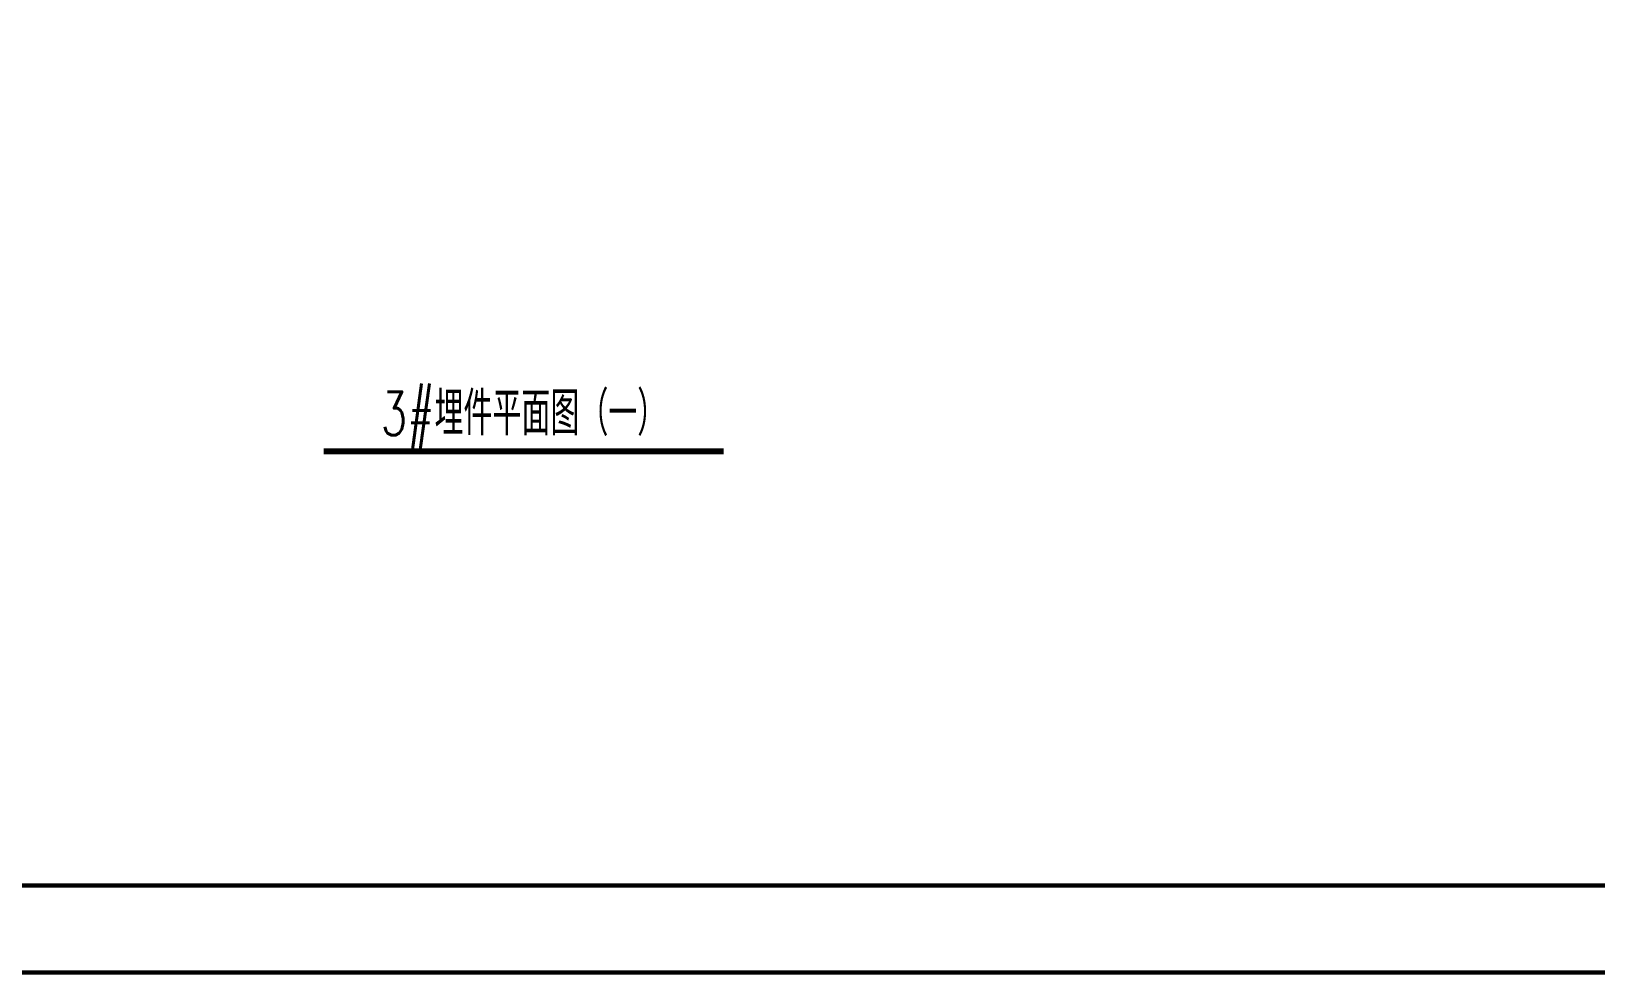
# Model space of a CAD drawing. Extents: x 782294 to 1727252, y -631030 to 17645.
# Drawn here: x 1082719 to 1136604, y -631030 to -598555 of the extents above; entities that cross this region are included whole.
import ezdxf
from ezdxf.enums import TextEntityAlignment as Align

# ---------------------------------------------------------------- set-up
doc = ezdxf.new("R2010")
doc.units = 0
doc.layers.get('Defpoints').update_dxf_attribs({"color": 210})
doc.layers.add('0-cxFrame', color=155, linetype='Continuous')
doc.layers.add('3符号', color=3, linetype='Continuous')
doc.layers.add('0-cxText', color=131, linetype='Continuous', lineweight=25)
doc.styles.add('cx_tuming', font='simhei.ttf')
doc.styles.add('cx_tuqian1', font='')
doc.styles.add('卓越符号', font='ROMANS.shx', dxfattribs={"width": 0.7, "bigfont": 'CHINESE.shx'})
doc.styles.add('黑体', font='simhei.ttf', dxfattribs={"height": 12})
doc.styles.get('cx_tuqian1').set_extended_font_data('SimSun')

# ---------------------------------------------------------------- blocks, each defined once
blk = doc.blocks.new('TK22.A1 L(Dragon)')
at = {"layer": '0-cxFrame', "color": 7, "const_width": 0.5}
blk.add_lwpolyline([(0, 0), (-841, 0), (-841, 594), (0, 594)], close=True, dxfattribs=at)
at = {"layer": '0-cxFrame', "const_width": 0.5}
blk.add_lwpolyline([(-80, 10), (-821, 10), (-821, 584), (-80, 584)], close=True, dxfattribs=at)
at = {"style": '黑体', "flags": 4}
blk.add_attdef('图幅', text='', height=3.3, dxfattribs=at).set_placement((-40, 3), align=Align.RIGHT)
at = {"layer": '0-cxText', "flags": 4}
for tag, height, style, p in [('建设单位', 3.5, 'cx_tuming', (-45, 240)), ('项目名称', 3.5, 'cx_tuming', (-45, 210)), ('子项名称', 3.5, 'cx_tuming', (-45, 180)), ('工程编号', 3.3, 'cx_tuqian1', (-35, 165)), ('图名1', 3.5, 'cx_tuming', (-45, 87)), ('图名2', 3.5, 'cx_tuming', (-45, 79)), ('图名3', 3.5, 'cx_tuming', (-45, 71)), ('出图日期', 3.3, 'cx_tuqian1', (-39, 60)), ('专业', 3.3, 'cx_tuqian1', (-55, 52)), ('图号', 3.3, 'cx_tuqian1', (-55, 44)), ('版次', 3.3, 'cx_tuqian1', (-20, 44))]:
    blk.add_attdef(tag, text='', height=height, dxfattribs=dict(at, style=style)).set_placement(p, align=Align.MIDDLE)
at = {"layer": 'Defpoints', "color": 6, "flags": 4}
for tag, height, style, p in [('tufu', 3.3, '黑体', (-12, 12)), ('dwfname', 4, 'cx_tuqian1', (-80, 3))]:
    blk.add_attdef(tag, text='', height=height, dxfattribs=dict(at, style=style)).set_placement(p, align=Align.RIGHT)
blk = doc.blocks.new('*U293')
at = {"const_width": 0.7}
blk.add_lwpolyline([(-22.96, 0), (22.96, 0)], dxfattribs=at)
at = {"color": 0, "style": '卓越符号', "width": 0.7, "flags": 8}
blk.add_attdef('图名', text='', height=5, dxfattribs=at).set_placement((0, 1.85), align=Align.CENTER)
blk.add_attdef('比例', (25.76, 1.85), '', height=4, dxfattribs=at)

msp = doc.modelspace()

# ---------------------------------------------------------------- block references
at = {"layer": '0-cxFrame', "xscale": 300, "yscale": 300, "zscale": 300}
msp.add_blockref('TK22.A1 L(Dragon)', (1222576.7, -630955.4), dxfattribs=at)
at = {"layer": '3符号', "color": 7}
ref = msp.add_blockref('*U293', (1099677.3, -613013.9), dxfattribs=dict(at, xscale=300, yscale=300, zscale=300))
ref.add_attrib('图名', '3#埋件平面图（一）', dxfattribs={"layer": '0', "color": 0, "height": 1500, "style": '卓越符号', "width": 0.7}).set_placement((1099677.3, -612459.9), align=Align.CENTER)

doc.saveas('drawing.dxf')
